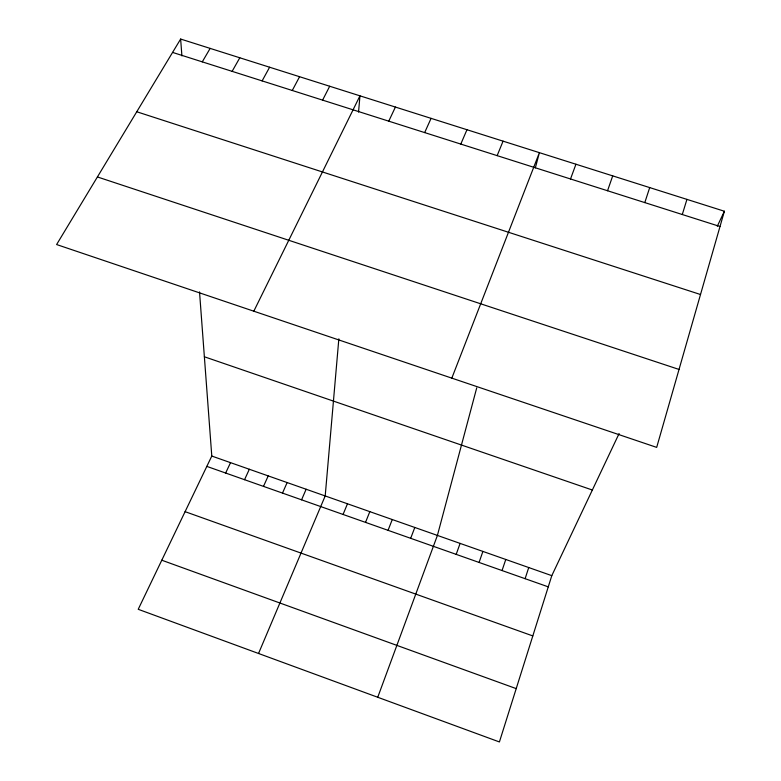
<?xml version="1.0" encoding="UTF-8"?>
<svg xmlns="http://www.w3.org/2000/svg" width="781" height="781" viewBox="0 0 781 781"><rect width="100%" height="100%" fill="white"/><g stroke="black" fill="none" stroke-linecap="round" stroke-linejoin="round"><path stroke-width="1.17" d="M338.847 338.837L325.199 495.945L258.54 653.482M358.547 112.093L359.963 95.829L253.815 311.199M476.722 387.874L437.409 535.415L377.74 697.267M535.346 167.866L539.398 152.656L451.818 378.141M724.387 211.241L656.684 447.386L56.613 244.541L180.645 39.05L724.387 211.241L717.3 226.207M682.291 214.521L686.938 199.38M619.099 433.543L551.796 575.656L499.41 741.95L138.227 609.297L211.788 456.055L199.526 291.909M644.803 202.601L649.704 187.586M525.115 578.682L528.737 567.543M502.046 570.55L505.776 559.469M607.54 190.749L612.714 175.871M479.075 562.437L482.902 551.415M456.192 554.364L460.107 543.4M570.52 178.976L575.939 164.225M410.679 538.314L414.799 527.468M388.059 530.328L392.267 519.541M365.518 522.382L369.823 511.643M497.146 155.634L503.071 141.156M343.064 514.454L347.467 503.784M460.8 144.075L466.97 129.714M301.564 499.82L306.142 489.248M282.497 493.084L287.144 482.56M263.49 486.378L268.215 475.902M424.669 132.585L431.083 118.351M244.541 479.7L249.344 469.264M388.762 121.162L395.411 107.056M225.65 473.032L230.532 462.645M322.602 100.124L329.689 86.252M292.279 90.479L299.572 76.714M262.123 80.892L269.611 67.225M232.123 71.354L239.806 57.784M202.279 61.855L210.148 48.393M172.581 52.415L720.014 226.519M136.753 111.761L700.508 294.515M97.41 176.945L679.031 369.442M204.378 356.78L592.349 490.019M211.788 456.055L551.796 575.656M206.828 466.394L548.262 586.853M185.097 511.662L532.808 635.929M161.784 560.211L516.212 688.617M180.645 39.05L181.905 55.91"/></g></svg>
